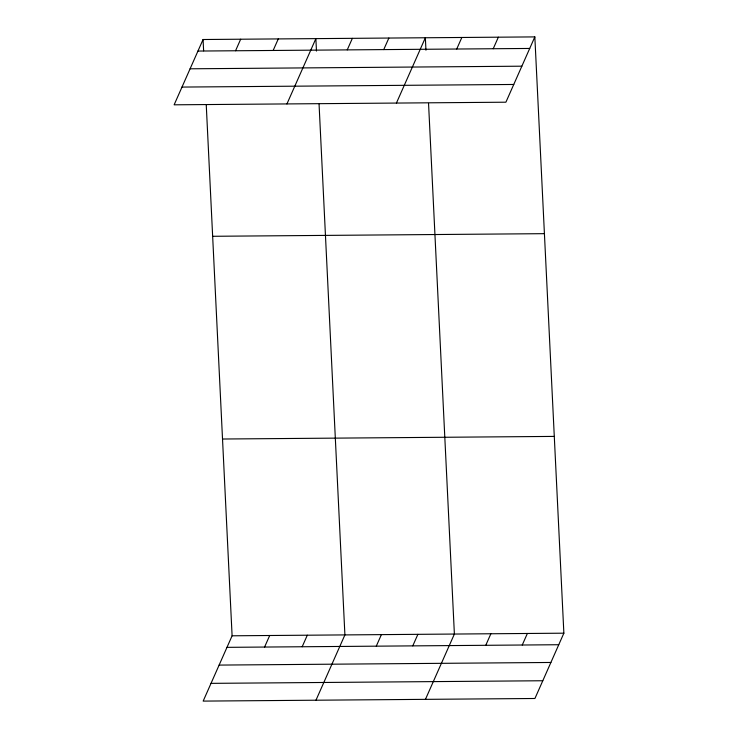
<?xml version="1.0" encoding="UTF-8"?>
<svg xmlns="http://www.w3.org/2000/svg" width="738" height="738" viewBox="0 0 738 738"><rect width="100%" height="100%" fill="white"/><g stroke="black" fill="none" stroke-linecap="round" stroke-linejoin="round"><path stroke-width="1.11" d="M203.07 39.511L174.131 104.814L505.899 102.204L534.838 36.9L203.07 39.511L203.623 50.821M235.551 50.765L240.671 39.215M273.152 50.47L278.272 38.92M286.934 103.929L315.873 38.625L316.473 51.06M347.247 49.88L352.367 38.339M383.742 49.594L388.861 38.053M396.417 103.071L425.356 37.758L425.955 50.202M456.73 49.022L461.85 37.472M206.262 105.1L232.101 635.796L203.162 701.1L534.93 698.489L563.869 633.186L534.838 36.9M493.224 48.736L498.344 37.186M264.582 647.041L269.702 635.501M302.183 646.746L307.303 635.206M315.965 700.214L344.904 634.911L319.065 104.215M376.279 646.165L381.398 634.615M412.773 645.879L417.892 634.329M425.448 699.347L454.387 634.043L428.547 103.357M485.761 645.307L490.881 633.757M522.255 645.021L527.375 633.472M197.95 51.06L529.718 48.45M190.09 68.8L521.858 66.189M181.991 87.075L513.759 84.464M212.655 236.289L544.413 233.669M222.525 439.018L554.284 436.407M232.101 635.796L563.869 633.186M226.981 647.346L558.749 644.726M219.121 665.086L550.889 662.466M211.022 683.36L542.79 680.75"/></g></svg>
